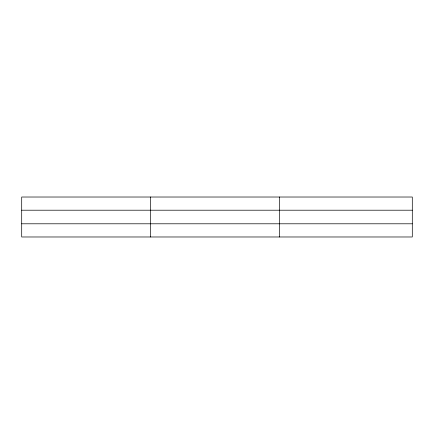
<?xml version="1.0" encoding="UTF-8"?>
<svg xmlns="http://www.w3.org/2000/svg" width="434" height="434" viewBox="0 0 434 434"><rect width="100%" height="100%" fill="white"/><g stroke="black" fill="none" stroke-linecap="round" stroke-linejoin="round"><path stroke-width="0.65" d="M150.598 197.02L150.598 236.98M279.496 197.02L279.496 236.98M412.3 223.792L412.3 236.98L21.7 236.98L21.7 197.02L412.3 197.02L412.3 223.792L21.7 223.792M21.7 210.208L412.3 210.208"/></g></svg>
